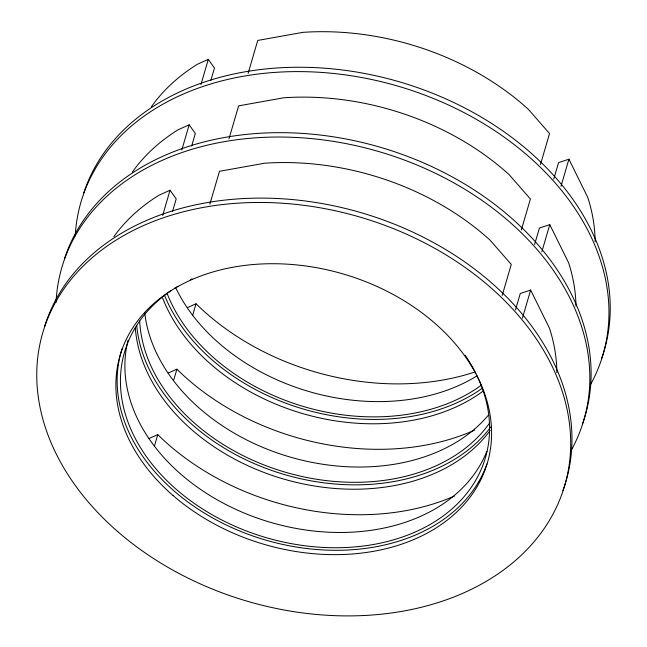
<?xml version="1.0" encoding="UTF-8"?>
<svg xmlns="http://www.w3.org/2000/svg" width="647" height="647" viewBox="0 0 647 647"><rect width="100%" height="100%" fill="white"/><g stroke="black" fill="none" stroke-linecap="round" stroke-linejoin="round"><path stroke-width="0.97" d="M162.664 215.459L170.032 190.258L176.202 198.896L172.514 211.504M181.799 150.031L189.167 124.822L195.329 133.468L191.649 146.068M200.926 84.595L208.302 59.395L214.464 68.04L210.785 80.64M209.838 204.258L219.479 171.293L264.647 163.214A238.355 175.45 16.3 0 1 490.046 240.118L511.267 264.413L502.193 295.428M228.973 138.822L238.614 105.865L283.782 97.778A238.355 175.45 16.3 0 1 509.181 174.682L530.403 198.985L521.328 230M248.108 73.394L257.741 40.438L302.909 32.35A238.355 175.45 16.3 0 1 528.308 109.254L549.529 133.549L540.463 164.573M154.366 446.244L157.771 434.614A224.93 165.567 16.3 0 0 454.615 495.958M173.784 379.846L176.898 369.186A224.93 165.567 16.3 0 0 474.663 430.126M192.636 315.388L196.033 303.75A224.93 165.567 16.3 0 0 473.936 372.316M515.473 309.962L520.293 293.479L530.645 290.066L549.521 328.32A238.355 175.45 16.3 0 1 556.873 372.68M534.608 244.526L539.42 228.051L549.78 224.63L568.656 262.884A238.355 175.45 16.3 0 1 575.992 306.274M553.735 179.098L558.555 162.623L568.915 159.202L587.783 197.456A238.355 175.45 16.3 0 1 595.143 241.816M522.428 318.17L530.645 290.066M541.846 251.772L549.78 224.63M560.981 186.344L568.915 159.202M208.302 59.395L197.384 64.255A238.355 175.45 16.3 0 0 151.463 106.666M189.167 124.822L178.249 129.683A238.355 175.45 16.3 0 0 132.336 172.102M170.032 190.258L159.113 195.119A238.355 175.45 16.3 0 0 113.799 236.697M187.363 307.616L196.033 303.75M168.228 373.044L176.898 369.186M149.093 438.48L157.771 434.614M83.77 192.838A271.926 200.166 16.3 0 1 408.548 84.636A271.926 200.166 16.3 0 1 601.484 358.826M482.581 388.054A191.358 140.86 16.3 0 1 164.678 295.622M480.964 385.458A188.002 138.385 16.3 0 1 304.341 406.761A188.002 138.385 16.3 0 1 167.144 293.568M483.81 390.586A191.358 140.86 16.3 0 1 302.982 413.668A191.358 140.86 16.3 0 1 162.348 297.305M75.238 235.929A271.926 200.166 16.3 0 1 397.121 85.897A271.926 200.166 16.3 0 1 590.363 384.9M476.37 376.247A188.002 138.385 16.3 0 1 175.919 288.19M64.328 259.221A271.926 200.166 16.3 0 1 388.774 149.853A271.926 200.166 16.3 0 1 582.349 424.254M490.871 426.85A191.358 140.86 16.3 0 1 285.998 474.987A191.358 140.86 16.3 0 1 136.727 325.433M489.714 422.879A188.002 138.385 16.3 0 1 285.602 472.302A188.002 138.385 16.3 0 1 139.687 321.001M490.208 430.392A191.358 140.86 16.3 0 1 284.138 479.184A191.358 140.86 16.3 0 1 135.296 327.859M56.054 302.375A271.926 200.166 16.3 0 1 376.683 150.953A271.926 200.166 16.3 0 1 571.713 449.455M488.137 415.439A188.002 138.385 16.3 0 1 288.174 456.475A188.002 138.385 16.3 0 1 144.702 312.574M44.594 326.557A271.926 200.166 16.3 0 1 368.976 215.079A271.926 200.166 16.3 0 1 562.882 490.612M486.932 463.915A191.358 140.86 16.3 0 1 260.045 538.369A191.358 140.86 16.3 0 1 122.129 348.539M476.823 375.325A188.002 138.385 16.3 0 1 396.538 538.943A188.002 138.385 16.3 0 1 159.623 473.046A188.002 138.385 16.3 0 1 171.487 290.406M174.739 288.287A188.002 138.385 16.3 0 1 178.022 286.265M190.226 279.739A188.002 138.385 16.3 0 1 192.046 278.889M465.072 355.13A188.002 138.385 16.3 0 1 475.941 373.529M486.843 451.258A188.002 138.385 16.3 0 1 266.71 521.199A188.002 138.385 16.3 0 1 128.122 340.087M173.113 495.578A191.358 140.86 16.3 0 0 485.978 467.344A191.358 140.86 16.3 0 0 252.095 264.631A191.358 140.86 16.3 0 0 173.113 495.578M117.738 531.632A271.926 200.166 16.3 0 0 562.591 492.197A271.926 200.166 16.3 0 0 230.85 203.716A271.926 200.166 16.3 0 0 117.738 531.632"/></g></svg>
